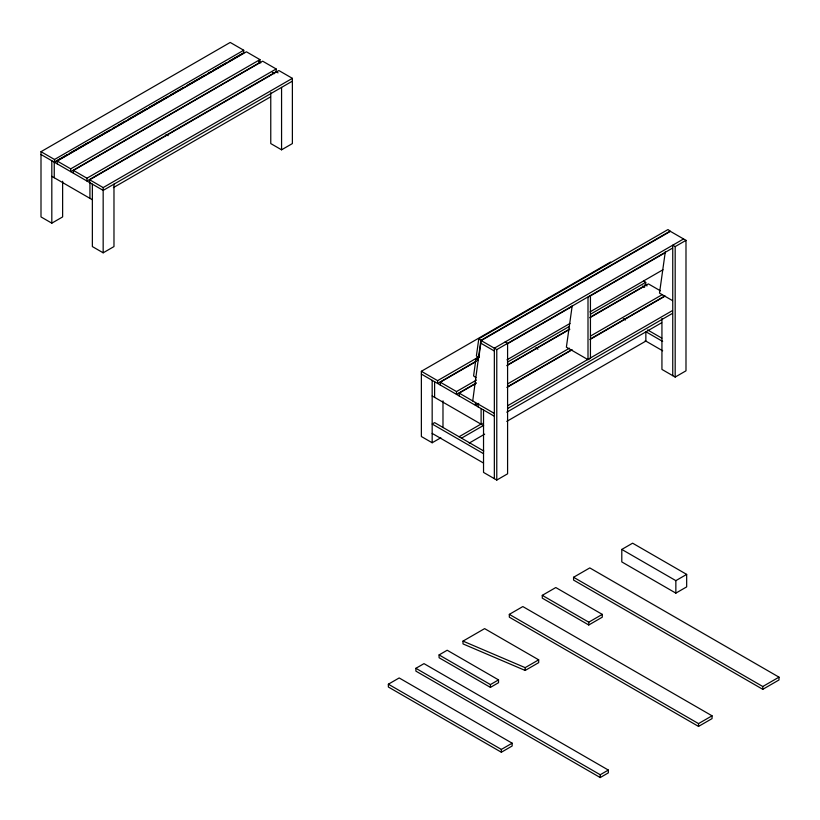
<?xml version="1.0" encoding="UTF-8"?>
<svg xmlns="http://www.w3.org/2000/svg" width="820" height="820" viewBox="0 0 820 820"><rect width="100%" height="100%" fill="white"/><g stroke="black" fill="none" stroke-linecap="round" stroke-linejoin="round"><path stroke-width="1.23" d="M479.29 356.854L475.969 358.77L473.581 375.909L475.979 377.712M478.788 338.793L476.389 355.931L478.798 357.735L481.196 340.597L670.411 231.353L668.003 229.549L478.788 338.793L481.196 340.597M472.72 400.939L480.827 340.382L670.043 231.148L685.991 240.352L685.991 370.824L675.178 377.067L661.935 369.42L661.935 318.457M572.196 305.747L566.384 347.178L588.001 359.662L590.441 358.258L590.441 295.835L588.001 297.24L588.001 359.662M665.317 251.678L659.505 293.099L672.472 300.591M62.627 181.251L62.627 216.921L51.814 223.163L41 216.921L41 151.69L230.215 42.445L243.724 50.245L243.724 53.054L54.52 162.298L54.52 159.49L243.724 50.245M67.527 154.478L54.243 162.145L54.243 177.745M69.741 153.196L88.55 142.342M91.871 140.425L109.572 130.206M112.893 128.289L115.107 127.008M117.321 125.726L125.06 121.257M128.381 119.341L147.19 108.476M149.404 107.205L168.213 96.34M170.427 95.069L183.711 87.402M187.032 85.485L204.733 75.255M208.054 73.349L210.268 72.068M212.472 70.786L226.863 62.484M229.077 61.203L243.458 52.9M57.215 163.857L57.215 161.048L246.43 51.803L259.95 59.614L259.95 62.422L70.735 171.667L70.735 168.848L259.95 59.614M73.441 173.225L73.441 170.416L262.646 61.172L276.166 68.972L276.166 71.781L86.951 181.025L86.951 178.217L276.166 68.972M89.657 182.583L89.657 179.775L278.872 70.54L292.381 78.341L292.381 143.572L281.567 149.814L270.764 143.572L270.764 92.609M89.657 179.775L103.166 187.585L292.381 78.341M292.381 81.149L103.166 190.394L41 154.498M113.385 187.616L270.508 96.903M92.363 184.151L92.363 246.574L103.166 252.816L113.98 246.574L113.98 184.151M440.822 437.767L432.171 442.759L421.367 436.517L421.367 371.286L610.572 262.041M421.367 371.286L437.583 380.654L478.521 357.018M683.562 238.948L494.347 348.192L494.347 478.654M476.307 361.097L437.583 383.463L437.583 380.654M440.289 385.021L440.289 382.212L475.692 361.763M480.827 340.382L496.776 349.597L672.492 248.142M672.748 375.662L672.748 245.19L675.178 246.594L685.991 240.352M507.149 343.969L572.432 306.28M590.133 296.051L665.379 252.611M506.965 359.826L570.033 323.418M589.949 311.918L662.98 269.749M440.289 382.212L456.504 391.57L476.42 380.08M507.406 362.184L569.367 326.411M590.39 314.275L645.719 282.336L645.719 285.145L590.39 317.084M476.42 382.889L456.504 394.379L456.504 391.57M507.406 364.992L569.367 329.22M459.21 395.947L459.21 393.139L475.805 383.555M506.791 365.669L569.859 329.25M589.775 317.75L648.415 283.894L660.315 290.762M507.508 383.975L569.48 348.192M590.502 336.056L662.427 294.534M478.747 403.389L475.426 405.305L475.426 402.497M507.508 386.784L570.587 350.365M590.502 338.865L664.641 296.071M506.893 387.45L572.186 349.761M589.887 339.541L665.133 296.092M507.621 405.756L672.492 310.565M459.067 436.752L482.252 423.366M507.621 408.565L672.492 313.383M461.506 438.157L483.585 425.416M506.77 412.183L661.678 322.742M469.235 443.066L484.681 434.139M506.76 421.398L645.852 341.089L645.852 331.731M483.533 409.99L483.533 472.412L496.776 480.059L507.59 473.816L507.59 343.354L505.161 341.95M388.362 684.198L399.176 677.955L512.162 743.186L512.162 745.995L501.358 752.237L388.362 687.006L388.362 684.198L501.358 749.429L512.162 743.186M415.883 668.31L423.991 663.636L608.337 770.062L608.337 772.87L600.23 777.555L415.883 671.119L415.883 668.31L600.23 774.746L608.337 770.062M439.079 654.924L447.187 650.239L498.539 679.893L498.539 682.701L490.432 687.385L439.079 657.732L439.079 654.924L490.432 684.577L498.539 679.893M463.003 641.107L484.62 628.622L538.689 659.833L538.689 662.642L525.169 670.452L463.003 643.915L463.003 641.107L525.169 667.644L538.689 659.833M509.322 614.364L522.832 606.564L712.047 715.809L712.047 718.617L698.527 726.418L509.322 617.173L509.322 614.364L698.527 723.609L712.047 715.809M542.276 595.341L555.796 587.54L602.28 614.375L602.28 617.183L588.77 624.994L542.276 598.149L542.276 595.341L588.77 622.185L602.28 614.375M573.569 577.27L589.785 567.911L779 677.156L779 679.964L762.784 689.323L573.569 580.078L573.569 577.27L762.784 686.514L779 677.156M621.796 549.431L632.609 543.188L686.668 574.4L686.668 586.884L675.854 593.126L621.796 561.915L621.796 549.431L675.854 580.642L686.668 574.4M643.556 281.086L645.719 282.336M258.597 61.643L260.76 62.884M275.899 71.627L278.062 72.877M644.858 284.642L647.072 285.924M272.383 72.406L274.546 73.656M642.419 286.047L644.633 287.328M647.615 329.937L661.822 338.137M623.323 318.724L625.516 319.984M646.273 331.967L662.662 341.438M645.186 340.7L662.662 350.796M166.019 134.439L168.182 135.689M535.747 347.905L537.961 349.187M480.827 343.19L494.347 351.001M41 151.69L54.52 159.49M57.215 161.048L70.735 168.848M73.441 170.416L86.951 178.217M459.21 393.139L494.347 413.423M421.367 374.094L494.347 416.232M51.814 176.341L92.363 199.752M432.171 395.947L483.533 425.601M483.779 451.02L434.61 422.628L432.171 424.032L483.533 453.685M432.171 433.401L483.533 463.054M475.969 358.77L478.378 360.574M762.784 686.514L762.784 689.323M698.527 723.609L698.527 726.418M675.854 580.642L675.854 593.126M675.178 246.594L675.178 377.067M600.23 774.746L600.23 777.555M588.77 622.185L588.77 624.994M525.169 667.644L525.169 670.452M501.358 749.429L501.358 752.237M496.776 349.597L496.776 480.059M490.432 684.577L490.432 687.385M481.104 408.585L481.104 424.196M478.132 404.055L478.132 406.874M442.984 400.847L442.984 427.599M434.61 381.741L434.61 397.351M432.171 380.336L432.171 442.759M281.567 87.391L281.567 149.814M103.166 187.585L103.166 252.816M89.923 182.747L89.923 198.348M51.814 160.74L51.814 223.163"/></g></svg>
